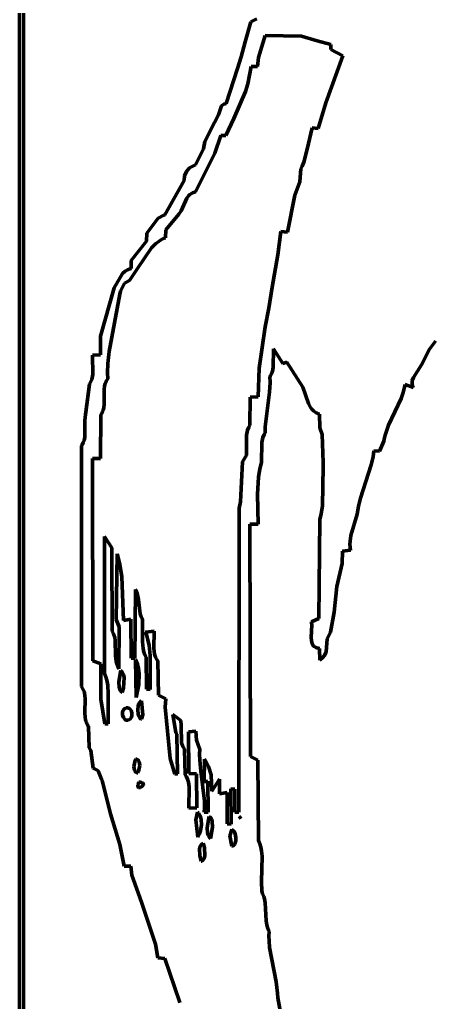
# Model space of a CAD drawing. Header units: millimetres. Extents: x 0 to 7.9, y 0 to 11.
# Drawn here: x 0 to 1.488, y 1.785 to 5.336 of the extents above; entities that cross this region are included whole.
import ezdxf

# ---------------------------------------------------------------- set-up
doc = ezdxf.new("R2010")
doc.units = ezdxf.units.MM
doc.layers.add('color#010101ff', color=7, linetype='CONTINUOUS', lineweight=100)
doc.layers.add('color#ffffffff', color=7, linetype='CONTINUOUS', lineweight=100)

msp = doc.modelspace()

# ---------------------------------------------------------------- linework, layer by layer
at = {"layer": 'color#010101ff'}
for p, q in [((0, 0), (0, 11.0278)), ((0.0134, 11.0133), (0.0139, 0.0139)), ((0.8145, 5.2555), (0.8349, 5.3283)), ((0.8349, 5.3283), (0.8572, 5.3389)), ((0.801, 5.201), (0.8145, 5.2555)), ((0.8872, 5.2781), (0.8636, 5.1988)), ((1.0182, 5.2759), (0.8872, 5.2781)), ((1.0757, 5.2596), (1.0182, 5.2759)), ((1.1251, 5.2463), (1.0757, 5.2596)), ((1.1249, 5.2282), (1.1251, 5.2463)), ((1.1683, 5.205), (1.1249, 5.2282)), ((0.7868, 5.1591), (0.801, 5.201)), ((0.8636, 5.1988), (0.8601, 5.1668)), ((1.1065, 5.0347), (1.1683, 5.205)), ((0.7465, 5.0323), (0.7868, 5.1591)), ((0.8363, 5.1667), (0.8243, 5.1034)), ((0.8601, 5.1668), (0.8363, 5.1667)), ((0.8243, 5.1034), (0.8162, 5.0762)), ((0.8162, 5.0762), (0.7735, 4.9786)), ((0.7188, 4.9923), (0.7295, 5.0244)), ((0.7295, 5.0244), (0.7384, 5.0302)), ((0.7384, 5.0302), (0.7465, 5.0323)), ((1.0791, 4.9428), (1.1065, 5.0347)), ((0.7044, 4.9639), (0.7188, 4.9923)), ((0.7735, 4.9786), (0.7452, 4.9166)), ((0.6687, 4.8957), (0.7044, 4.9639)), ((1.0389, 4.8673), (1.0573, 4.9453)), ((1.0573, 4.9453), (1.0791, 4.9428)), ((0.727, 4.9168), (0.7059, 4.853)), ((0.7452, 4.9166), (0.727, 4.9168)), ((0.6357, 4.8107), (0.6641, 4.8688)), ((0.6641, 4.8688), (0.6687, 4.8957)), ((1.027, 4.8209), (1.0389, 4.8673)), ((0.7059, 4.853), (0.6353, 4.7134)), ((0.6025, 4.7875), (0.6143, 4.8003)), ((0.6143, 4.8003), (0.6304, 4.809)), ((0.6304, 4.809), (0.6357, 4.8107)), ((1.0129, 4.75), (1.0157, 4.7964)), ((1.0157, 4.7964), (1.0208, 4.8061)), ((1.0208, 4.8061), (1.027, 4.8209)), ((0.5942, 4.755), (0.5957, 4.7712)), ((0.5957, 4.7712), (0.6025, 4.7875)), ((0.5242, 4.6306), (0.5942, 4.755)), ((0.9946, 4.701), (1.0129, 4.75)), ((0.6046, 4.691), (0.5833, 4.6453)), ((0.6106, 4.6992), (0.6046, 4.691)), ((0.6155, 4.7039), (0.6106, 4.6992)), ((0.6211, 4.7079), (0.6155, 4.7039)), ((0.6243, 4.7096), (0.6211, 4.7079)), ((0.6277, 4.7111), (0.6243, 4.7096)), ((0.6314, 4.7124), (0.6277, 4.7111)), ((0.6353, 4.7134), (0.6314, 4.7124)), ((0.9685, 4.5672), (0.9946, 4.701)), ((0.4596, 4.5638), (0.5012, 4.6178)), ((0.5012, 4.6178), (0.521, 4.6294)), ((0.521, 4.6294), (0.5242, 4.6306)), ((0.5753, 4.6334), (0.5289, 4.5762)), ((0.5833, 4.6453), (0.5753, 4.6334)), ((0.4579, 4.5355), (0.4596, 4.5638)), ((0.5226, 4.5458), (0.5129, 4.5411)), ((0.5276, 4.5479), (0.5226, 4.5458)), ((0.5289, 4.5762), (0.5276, 4.5479)), ((0.9332, 4.4863), (0.9444, 4.5703)), ((0.9444, 4.5703), (0.9685, 4.5672)), ((0.4036, 4.4658), (0.4579, 4.5355)), ((0.4767, 4.5112), (0.4265, 4.4365)), ((0.4915, 4.526), (0.4767, 4.5112)), ((0.5039, 4.5355), (0.4915, 4.526)), ((0.5129, 4.5411), (0.5039, 4.5355)), ((0.9125, 4.3687), (0.9332, 4.4863)), ((0.4028, 4.4368), (0.4036, 4.4658)), ((0.342, 4.3665), (0.3718, 4.4182)), ((0.3718, 4.4182), (0.3813, 4.4269)), ((0.3813, 4.4269), (0.3897, 4.4321)), ((0.3897, 4.4321), (0.3993, 4.4359)), ((0.4265, 4.4365), (0.3971, 4.3929)), ((0.3993, 4.4359), (0.4028, 4.4368)), ((0.3789, 4.3832), (0.3639, 4.3547)), ((0.3971, 4.3929), (0.3789, 4.3832)), ((0.9009, 4.2928), (0.9125, 4.3687)), ((0.2926, 4.1918), (0.342, 4.3665)), ((0.362, 4.3438), (0.3233, 4.1369)), ((0.3639, 4.3547), (0.362, 4.3438)), ((0.8873, 4.2262), (0.9009, 4.2928)), ((0.866, 4.0758), (0.8873, 4.2262)), ((0.2922, 4.1249), (0.2926, 4.1918)), ((1.5024, 4.1739), (1.4807, 4.1447)), ((0.2632, 4.1235), (0.2922, 4.1249)), ((0.2642, 4.0531), (0.2632, 4.1235)), ((0.3233, 4.1369), (0.3191, 4.0929)), ((0.9179, 4.1465), (0.9165, 4.0787)), ((0.9507, 4.0928), (0.9179, 4.1465)), ((1.4807, 4.1447), (1.4528, 4.0882)), ((0.3191, 4.0929), (0.3179, 4.0597)), ((0.9654, 4.0983), (0.9507, 4.0928)), ((1.0238, 4.0083), (0.9654, 4.0983)), ((1.4528, 4.0882), (1.4228, 4.043)), ((0.2603, 4.0353), (0.2642, 4.0531)), ((0.3179, 4.0597), (0.3183, 4.0374)), ((0.8621, 3.973), (0.866, 4.0758)), ((0.906, 4.0491), (0.9038, 4.0461)), ((0.9097, 4.0553), (0.906, 4.0491)), ((0.9136, 4.0651), (0.9097, 4.0553)), ((0.9165, 4.0787), (0.9136, 4.0651)), ((0.2396, 3.9169), (0.2519, 4.0187)), ((0.2519, 4.0187), (0.2559, 4.0252)), ((0.2559, 4.0252), (0.2603, 4.0353)), ((0.3095, 4.0208), (0.3071, 4.012)), ((0.3111, 4.0251), (0.3095, 4.0208)), ((0.3131, 4.0293), (0.3111, 4.0251)), ((0.3155, 4.0334), (0.3131, 4.0293)), ((0.3183, 4.0374), (0.3155, 4.0334)), ((0.905, 4.0247), (0.9035, 3.9896)), ((0.9038, 4.0461), (0.905, 4.0247)), ((1.3932, 4.0173), (1.3901, 4.0024)), ((1.4218, 4.0068), (1.3932, 4.0173)), ((1.4189, 4.0314), (1.4182, 4.0255)), ((1.4182, 4.0255), (1.4183, 4.0194)), ((1.4183, 4.0194), (1.4195, 4.0131)), ((1.4228, 4.043), (1.4189, 4.0314)), ((1.4195, 4.0131), (1.4218, 4.0068)), ((0.3071, 4.012), (0.3054, 3.9983)), ((0.3054, 3.9983), (0.3056, 3.9466)), ((0.9035, 3.9896), (0.8874, 3.8642)), ((1.0436, 3.9486), (1.0238, 4.0083)), ((1.386, 3.9879), (1.3783, 3.9666)), ((1.3901, 4.0024), (1.386, 3.9879)), ((0.3056, 3.9466), (0.3039, 3.9329)), ((0.8319, 3.8702), (0.8325, 3.9716)), ((0.8325, 3.9716), (0.8621, 3.973)), ((1.0515, 3.9342), (1.0436, 3.9486)), ((1.3783, 3.9666), (1.3334, 3.8703)), ((0.2359, 3.8874), (0.2377, 3.9087)), ((0.2377, 3.9087), (0.2396, 3.9169)), ((0.2928, 3.9074), (0.2921, 3.75)), ((0.2956, 3.9114), (0.2928, 3.9074)), ((0.2979, 3.9155), (0.2956, 3.9114)), ((0.2999, 3.9198), (0.2979, 3.9155)), ((0.3016, 3.9241), (0.2999, 3.9198)), ((0.3039, 3.9329), (0.3016, 3.9241)), ((1.0563, 3.9279), (1.0515, 3.9342)), ((1.0618, 3.9222), (1.0563, 3.9279)), ((1.0681, 3.9174), (1.0618, 3.9222)), ((1.0715, 3.9153), (1.0681, 3.9174)), ((1.0752, 3.9135), (1.0715, 3.9153)), ((1.0791, 3.9119), (1.0752, 3.9135)), ((1.0833, 3.9106), (1.0791, 3.9119)), ((1.0845, 3.8614), (1.0833, 3.9106)), ((0.2355, 3.8274), (0.2359, 3.8874)), ((0.8194, 3.8345), (0.8234, 3.8529)), ((0.8234, 3.8529), (0.8279, 3.8634)), ((0.8279, 3.8634), (0.8319, 3.8702)), ((0.8831, 3.8362), (0.879, 3.8257)), ((0.8868, 3.843), (0.8831, 3.8362)), ((0.8874, 3.8642), (0.8868, 3.843)), ((1.0863, 3.8573), (1.0845, 3.8614)), ((1.093, 3.8363), (1.0863, 3.8573)), ((1.0973, 3.7355), (1.093, 3.8363)), ((1.3253, 3.849), (1.3208, 3.8345)), ((1.3334, 3.8703), (1.3253, 3.849)), ((0.2233, 3.796), (0.2258, 3.7997)), ((0.2258, 3.7997), (0.2298, 3.8073)), ((0.2298, 3.8073), (0.2328, 3.8152)), ((0.2328, 3.8152), (0.2355, 3.8274)), ((0.8196, 3.7614), (0.8194, 3.8345)), ((0.8755, 3.8073), (0.8738, 3.735)), ((0.879, 3.8257), (0.8755, 3.8073)), ((1.3159, 3.812), (1.3003, 3.7767)), ((1.3173, 3.8196), (1.3159, 3.812)), ((1.3208, 3.8345), (1.3173, 3.8196)), ((0.2235, 2.9259), (0.2233, 3.796)), ((1.2801, 3.7782), (1.2772, 3.7561)), ((1.3003, 3.7767), (1.2801, 3.7782)), ((0.2921, 3.75), (0.2635, 3.7499)), ((0.2635, 3.7499), (0.2649, 3.0193)), ((0.7984, 3.5931), (0.8051, 3.7382)), ((0.8051, 3.7382), (0.8196, 3.7614)), ((0.8738, 3.735), (0.868, 3.7126)), ((1.097, 3.7212), (1.0973, 3.7355)), ((1.2772, 3.7561), (1.2707, 3.7273)), ((0.868, 3.7126), (0.8631, 3.6823)), ((1.0946, 3.5784), (1.097, 3.7212)), ((1.2707, 3.7273), (1.2315, 3.607)), ((0.8631, 3.6823), (0.86, 3.6209)), ((0.7928, 3.5703), (0.7984, 3.5931)), ((0.86, 3.6209), (0.8624, 3.513)), ((1.2315, 3.607), (1.2248, 3.5779)), ((0.7916, 2.4722), (0.7928, 3.5703)), ((1.0899, 3.5503), (1.0946, 3.5784)), ((1.2236, 3.5705), (1.2201, 3.5493)), ((1.2248, 3.5779), (1.2236, 3.5705)), ((1.0816, 3.172), (1.0845, 3.5294)), ((1.0845, 3.5294), (1.0899, 3.5503)), ((1.2201, 3.5493), (1.1975, 3.4719)), ((0.8624, 3.513), (0.8323, 3.5128)), ((0.8323, 3.5128), (0.8344, 2.6735)), ((0.3068, 2.9732), (0.307, 3.4685)), ((0.307, 3.4685), (0.333, 3.4273)), ((1.1943, 3.4509), (1.1938, 3.4402)), ((1.1975, 3.4719), (1.1943, 3.4509)), ((0.333, 3.4273), (0.333, 3.4167)), ((0.333, 3.4167), (0.3343, 3.1257)), ((1.1665, 3.4154), (1.1651, 3.3704)), ((1.1961, 3.4184), (1.1665, 3.4154)), ((1.1938, 3.4402), (1.1944, 3.4294)), ((1.1944, 3.4294), (1.1961, 3.4184)), ((0.3488, 3.168), (0.3524, 3.4054)), ((0.3524, 3.4054), (0.3611, 3.3729)), ((0.3611, 3.3729), (0.3698, 3.3236)), ((1.1651, 3.3704), (1.1458, 3.2869)), ((0.3698, 3.3236), (0.375, 3.165)), ((0.4168, 3.0278), (0.4191, 3.2767)), ((0.4191, 3.2767), (0.4209, 3.2733)), ((0.4209, 3.2733), (0.4251, 3.2628)), ((1.1458, 3.2869), (1.137, 3.1948)), ((0.4251, 3.2628), (0.4292, 3.2407)), ((0.4292, 3.2407), (0.4352, 3.1885)), ((0.3596, 3.1417), (0.3488, 3.168)), ((0.375, 3.165), (0.4024, 3.1692)), ((0.4024, 3.1692), (0.4027, 3.0279)), ((0.4352, 3.1885), (0.4392, 3.178)), ((0.4392, 3.178), (0.443, 3.1713)), ((0.443, 3.1713), (0.4436, 3.1665)), ((0.4436, 3.1665), (0.4436, 3.0878)), ((1.0547, 3.1594), (1.0816, 3.172)), ((1.137, 3.1948), (1.1233, 3.1222)), ((0.3343, 3.1257), (0.3368, 3.1214)), ((0.3588, 2.9896), (0.3596, 3.1417)), ((0.4545, 3.1227), (0.4863, 3.1259)), ((0.4863, 3.1259), (0.485, 3.0647)), ((1.0537, 3.1037), (1.0559, 3.1486)), ((1.0553, 3.1559), (1.0547, 3.1594)), ((1.0559, 3.1486), (1.0553, 3.1559)), ((0.3368, 3.1214), (0.3389, 3.1169)), ((0.3389, 3.1169), (0.3407, 3.1124)), ((0.3407, 3.1124), (0.3434, 3.1032)), ((0.3434, 3.1032), (0.3452, 3.0938)), ((0.3452, 3.0938), (0.347, 3.0357)), ((0.4595, 3.1089), (0.4545, 3.1227)), ((0.4635, 3.095), (0.4595, 3.1089)), ((0.4679, 3.074), (0.4635, 3.095)), ((1.0544, 3.0922), (1.0537, 3.1037)), ((1.0559, 3.0852), (1.0544, 3.0922)), ((1.1118, 3.0984), (1.108, 3.0513)), ((1.1233, 3.1222), (1.1118, 3.0984)), ((0.4436, 3.0878), (0.4459, 3.0637)), ((0.4459, 3.0637), (0.4493, 3.0498)), ((0.4719, 3.0383), (0.4679, 3.074)), ((0.485, 3.0647), (0.4878, 3.0424)), ((1.057, 3.082), (1.0559, 3.0852)), ((1.0584, 3.0789), (1.057, 3.082)), ((1.0601, 3.076), (1.0584, 3.0789)), ((1.0622, 3.0734), (1.0601, 3.076)), ((1.0646, 3.071), (1.0622, 3.0734)), ((1.0674, 3.0689), (1.0646, 3.071)), ((1.0706, 3.067), (1.0674, 3.0689)), ((1.0743, 3.0655), (1.0706, 3.067)), ((1.0784, 3.0642), (1.0743, 3.0655)), ((1.0831, 3.0633), (1.0784, 3.0642)), ((1.0847, 3.0215), (1.0831, 3.0633)), ((0.2649, 3.0193), (0.2928, 3.0079)), ((0.347, 3.0357), (0.349, 3.0167)), ((0.4027, 3.0279), (0.4168, 3.0278)), ((0.4184, 3.024), (0.4216, 2.8859)), ((0.4228, 3.0152), (0.4184, 3.024)), ((0.4493, 3.0498), (0.4527, 3.0407)), ((0.4527, 3.0407), (0.4572, 3.0319)), ((0.4572, 3.0319), (0.4583, 2.9168)), ((0.4721, 2.9156), (0.4719, 3.0383)), ((0.4878, 3.0424), (0.4913, 3.0318)), ((0.4913, 3.0318), (0.4947, 3.025)), ((0.4947, 3.025), (0.499, 3.0184)), ((0.499, 3.0184), (0.5015, 2.8952)), ((1.0874, 3.0233), (1.0847, 3.0215)), ((1.0946, 3.0294), (1.0874, 3.0233)), ((1.102, 3.0385), (1.0946, 3.0294)), ((1.108, 3.0513), (1.102, 3.0385)), ((0.2928, 3.0079), (0.2939, 2.8805)), ((0.349, 3.0167), (0.3511, 3.0074)), ((0.3511, 3.0074), (0.3544, 2.9984)), ((0.3544, 2.9984), (0.3564, 2.994)), ((0.3564, 2.994), (0.3588, 2.9896)), ((0.3654, 2.9841), (0.3642, 2.9793)), ((0.3691, 2.981), (0.3654, 2.9841)), ((0.4263, 3.0062), (0.4228, 3.0152)), ((0.4299, 2.9923), (0.4263, 3.0062)), ((0.4322, 2.9732), (0.4299, 2.9923)), ((0.3113, 2.9612), (0.3068, 2.9732)), ((0.3147, 2.949), (0.3113, 2.9612)), ((0.3181, 2.9306), (0.3147, 2.949)), ((0.3642, 2.9793), (0.3582, 2.9423)), ((0.3721, 2.977), (0.3691, 2.981)), ((0.3754, 2.9698), (0.3721, 2.977)), ((0.3749, 2.9203), (0.3777, 2.9585)), ((0.3777, 2.9585), (0.3754, 2.9698)), ((0.4303, 2.9339), (0.4322, 2.9732)), ((0.2264, 2.9214), (0.2235, 2.9259)), ((0.2289, 2.9169), (0.2264, 2.9214)), ((0.231, 2.9123), (0.2289, 2.9169)), ((0.2327, 2.9075), (0.231, 2.9123)), ((0.3204, 2.8992), (0.3181, 2.9306)), ((0.3582, 2.9423), (0.3592, 2.9237)), ((0.3592, 2.9237), (0.3615, 2.9157)), ((0.3615, 2.9157), (0.3638, 2.9111)), ((0.3707, 2.9041), (0.3749, 2.9203)), ((0.4216, 2.8859), (0.4303, 2.9339)), ((0.4583, 2.9168), (0.4721, 2.9156)), ((0.2341, 2.9027), (0.2327, 2.9075)), ((0.2359, 2.8929), (0.2341, 2.9027)), ((0.2353, 2.8309), (0.2367, 2.8828)), ((0.2367, 2.8828), (0.2359, 2.8929)), ((0.2939, 2.8805), (0.3084, 2.7917)), ((0.3196, 2.7914), (0.3204, 2.8992)), ((0.3638, 2.9111), (0.3669, 2.9072)), ((0.3669, 2.9072), (0.3707, 2.9041)), ((0.5015, 2.8952), (0.5281, 2.8818)), ((0.5281, 2.8818), (0.5264, 2.8518)), ((0.3756, 2.8419), (0.3735, 2.8381)), ((0.3784, 2.845), (0.3756, 2.8419)), ((0.3807, 2.8466), (0.3784, 2.845)), ((0.3829, 2.8477), (0.3807, 2.8466)), ((0.385, 2.8485), (0.3829, 2.8477)), ((0.3871, 2.8489), (0.385, 2.8485)), ((0.3891, 2.8491), (0.3871, 2.8489)), ((0.3928, 2.8484), (0.3891, 2.8491)), ((0.3962, 2.8467), (0.3928, 2.8484)), ((0.3992, 2.8441), (0.3962, 2.8467)), ((0.4027, 2.8389), (0.3992, 2.8441)), ((0.4286, 2.8568), (0.4267, 2.8417)), ((0.4267, 2.8417), (0.428, 2.8265)), ((0.4313, 2.8644), (0.4286, 2.8568)), ((0.4338, 2.8686), (0.4313, 2.8644)), ((0.4367, 2.8717), (0.4338, 2.8686)), ((0.4384, 2.8729), (0.4367, 2.8717)), ((0.4402, 2.8737), (0.4384, 2.8729)), ((0.4452, 2.8232), (0.4402, 2.8737)), ((0.5264, 2.8518), (0.5439, 2.6665)), ((0.2362, 2.8157), (0.2353, 2.8309)), ((0.2379, 2.8058), (0.2362, 2.8157)), ((0.2393, 2.8009), (0.2379, 2.8058)), ((0.3735, 2.8381), (0.3719, 2.8317)), ((0.3719, 2.8317), (0.3722, 2.8226)), ((0.3722, 2.8226), (0.375, 2.8141)), ((0.375, 2.8141), (0.3785, 2.8089)), ((0.3785, 2.8089), (0.3814, 2.8062)), ((0.3814, 2.8062), (0.3848, 2.8045)), ((0.3948, 2.8052), (0.397, 2.8064)), ((0.397, 2.8064), (0.3993, 2.8079)), ((0.3993, 2.8079), (0.4022, 2.8111)), ((0.4022, 2.8111), (0.4043, 2.8149)), ((0.4056, 2.8304), (0.4027, 2.8389)), ((0.4043, 2.8149), (0.4059, 2.8213)), ((0.4059, 2.8213), (0.4056, 2.8304)), ((0.428, 2.8265), (0.4303, 2.8186)), ((0.4303, 2.8186), (0.4326, 2.8141)), ((0.4326, 2.8141), (0.4354, 2.8107)), ((0.4354, 2.8107), (0.437, 2.8094)), ((0.437, 2.8094), (0.4387, 2.8083)), ((0.4387, 2.8083), (0.4406, 2.8077)), ((0.4406, 2.8077), (0.4452, 2.8232)), ((0.5639, 2.76), (0.5538, 2.8246)), ((0.5538, 2.8246), (0.583, 2.8029)), ((0.241, 2.7962), (0.2393, 2.8009)), ((0.243, 2.7915), (0.241, 2.7962)), ((0.2455, 2.7869), (0.243, 2.7915)), ((0.2484, 2.7825), (0.2455, 2.7869)), ((0.2514, 2.7042), (0.2484, 2.7825)), ((0.3084, 2.7917), (0.3196, 2.7914)), ((0.3848, 2.8045), (0.3885, 2.8039)), ((0.3885, 2.8039), (0.3905, 2.804)), ((0.3905, 2.804), (0.3926, 2.8044)), ((0.3926, 2.8044), (0.3948, 2.8052)), ((0.583, 2.8029), (0.5832, 2.7848)), ((0.5832, 2.7848), (0.5855, 2.7227)), ((0.568, 2.7533), (0.5639, 2.76)), ((0.5701, 2.6106), (0.568, 2.7533)), ((0.6097, 2.7628), (0.6365, 2.7642)), ((0.6109, 2.6114), (0.6097, 2.7628)), ((0.6365, 2.7642), (0.6394, 2.7316)), ((0.2571, 2.6951), (0.2514, 2.7042)), ((0.5855, 2.7227), (0.5903, 2.7091)), ((0.5903, 2.7091), (0.5959, 2.6993)), ((0.5959, 2.6993), (0.5981, 2.6068)), ((0.6394, 2.7316), (0.6514, 2.6989)), ((0.6514, 2.6989), (0.6504, 2.683)), ((0.2652, 2.6312), (0.2571, 2.6951)), ((0.4203, 2.6641), (0.4179, 2.6595)), ((0.424, 2.6633), (0.4203, 2.6641)), ((0.4271, 2.6616), (0.424, 2.6633)), ((0.5439, 2.6665), (0.5603, 2.6098)), ((0.6504, 2.683), (0.6507, 2.6594)), ((0.8344, 2.6735), (0.861, 2.6599)), ((0.2694, 2.63), (0.2652, 2.6312)), ((0.2839, 2.6214), (0.2694, 2.63)), ((0.4179, 2.6595), (0.4131, 2.6361)), ((0.4131, 2.6361), (0.415, 2.6237)), ((0.4295, 2.6592), (0.4271, 2.6616)), ((0.4292, 2.6185), (0.4339, 2.642)), ((0.4321, 2.6544), (0.4295, 2.6592)), ((0.4339, 2.642), (0.4321, 2.6544)), ((0.6507, 2.6594), (0.6543, 2.6204)), ((0.6668, 2.5817), (0.6677, 2.663)), ((0.6677, 2.663), (0.6702, 2.6595)), ((0.6702, 2.6595), (0.6824, 2.6376)), ((0.6824, 2.6376), (0.6921, 2.6063)), ((0.861, 2.6599), (0.8629, 2.3699)), ((0.2963, 2.5907), (0.2839, 2.6214)), ((0.415, 2.6237), (0.4176, 2.6188)), ((0.4176, 2.6188), (0.42, 2.6164)), ((0.42, 2.6164), (0.4231, 2.6147)), ((0.4231, 2.6147), (0.4268, 2.6138)), ((0.4268, 2.6138), (0.4292, 2.6185)), ((0.5603, 2.6098), (0.5701, 2.6106)), ((0.5981, 2.6068), (0.6026, 2.5995)), ((0.6026, 2.5995), (0.6062, 2.5918)), ((0.6386, 2.6105), (0.6109, 2.6114)), ((0.6402, 2.4874), (0.6386, 2.6105)), ((0.6543, 2.6204), (0.6681, 2.5117)), ((0.6921, 2.6063), (0.6946, 2.5483)), ((0.2982, 2.5866), (0.2963, 2.5907)), ((0.3289, 2.4654), (0.2982, 2.5866)), ((0.4276, 2.5694), (0.4273, 2.5669)), ((0.4273, 2.5669), (0.4275, 2.5648)), ((0.4275, 2.5648), (0.428, 2.5632)), ((0.4283, 2.5725), (0.4276, 2.5694)), ((0.428, 2.5632), (0.4289, 2.5621)), ((0.4295, 2.5762), (0.4283, 2.5725)), ((0.4289, 2.5621), (0.43, 2.5613)), ((0.4313, 2.5804), (0.4295, 2.5762)), ((0.43, 2.5613), (0.4314, 2.5609)), ((0.4356, 2.5802), (0.4313, 2.5804)), ((0.4314, 2.5609), (0.4329, 2.5608)), ((0.4329, 2.5608), (0.4363, 2.5615)), ((0.4391, 2.5797), (0.4356, 2.5802)), ((0.4363, 2.5615), (0.4415, 2.5643)), ((0.442, 2.579), (0.4391, 2.5797)), ((0.4415, 2.5643), (0.4457, 2.5684)), ((0.4442, 2.578), (0.442, 2.579)), ((0.4458, 2.5769), (0.4442, 2.578)), ((0.4457, 2.5684), (0.4472, 2.5714)), ((0.4468, 2.5757), (0.4458, 2.5769)), ((0.4474, 2.5743), (0.4468, 2.5757)), ((0.4472, 2.5714), (0.4475, 2.5729)), ((0.4475, 2.5729), (0.4474, 2.5743)), ((0.6062, 2.5918), (0.6098, 2.5799)), ((0.6098, 2.5799), (0.6122, 2.5633)), ((0.6122, 2.5633), (0.6114, 2.4863)), ((0.6806, 2.5844), (0.6668, 2.5817)), ((0.6809, 2.4722), (0.6806, 2.5844)), ((0.6946, 2.5483), (0.722, 2.5916)), ((0.722, 2.5916), (0.7227, 2.5388)), ((0.7227, 2.5388), (0.7497, 2.5435)), ((0.7497, 2.5435), (0.7504, 2.43)), ((0.7643, 2.4285), (0.7637, 2.556)), ((0.7637, 2.556), (0.7778, 2.5557)), ((0.7778, 2.5557), (0.7777, 2.4722)), ((0.6114, 2.4863), (0.6402, 2.4874)), ((0.6682, 2.4881), (0.6672, 2.4722)), ((0.6681, 2.5117), (0.6682, 2.4881)), ((0.3615, 2.3556), (0.3289, 2.4654)), ((0.6429, 2.4714), (0.6366, 2.4443)), ((0.645, 2.4698), (0.6429, 2.4714)), ((0.647, 2.468), (0.645, 2.4698)), ((0.6487, 2.4658), (0.647, 2.468)), ((0.6517, 2.4608), (0.6487, 2.4658)), ((0.6539, 2.455), (0.6517, 2.4608)), ((0.6561, 2.445), (0.6539, 2.455)), ((0.6672, 2.4722), (0.6809, 2.4722)), ((0.6835, 2.452), (0.6775, 2.4153)), ((0.6848, 2.4569), (0.6835, 2.452)), ((0.6887, 2.4539), (0.6848, 2.4569)), ((0.6917, 2.4501), (0.6887, 2.4539)), ((0.7777, 2.4722), (0.7916, 2.4722)), ((0.7933, 2.4562), (0.797, 2.4522)), ((0.7997, 2.4495), (0.7933, 2.4562)), ((0.797, 2.4522), (0.7997, 2.4495)), ((0.6366, 2.4443), (0.6434, 2.3817)), ((0.6533, 2.404), (0.6567, 2.4263)), ((0.6567, 2.4263), (0.6561, 2.445)), ((0.6775, 2.4153), (0.6786, 2.3968)), ((0.6915, 2.3822), (0.6974, 2.4192)), ((0.694, 2.4456), (0.6917, 2.4501)), ((0.6963, 2.4376), (0.694, 2.4456)), ((0.6974, 2.4192), (0.6963, 2.4376)), ((0.7504, 2.43), (0.7643, 2.4285)), ((0.6434, 2.3817), (0.6449, 2.3837)), ((0.6449, 2.3837), (0.6477, 2.3885)), ((0.6477, 2.3885), (0.6502, 2.3942)), ((0.6502, 2.3942), (0.6533, 2.404)), ((0.6786, 2.3968), (0.6809, 2.3888)), ((0.6809, 2.3888), (0.6832, 2.3842)), ((0.6832, 2.3842), (0.6863, 2.3804)), ((0.6863, 2.3804), (0.6902, 2.3773)), ((0.6902, 2.3773), (0.6915, 2.3822)), ((0.7667, 2.4092), (0.7601, 2.3869)), ((0.7601, 2.3869), (0.7671, 2.3492)), ((0.7686, 2.4085), (0.7667, 2.4092)), ((0.7703, 2.4075), (0.7686, 2.4085)), ((0.7735, 2.4047), (0.7703, 2.4075)), ((0.7762, 2.401), (0.7735, 2.4047)), ((0.7793, 2.3939), (0.7762, 2.401)), ((0.7818, 2.38), (0.7793, 2.3939)), ((0.7813, 2.3686), (0.7818, 2.38)), ((0.3775, 2.2766), (0.3615, 2.3556)), ((0.6525, 2.3492), (0.65, 2.34)), ((0.6545, 2.3531), (0.6525, 2.3492)), ((0.6573, 2.3562), (0.6545, 2.3531)), ((0.6607, 2.3586), (0.6573, 2.3562)), ((0.6627, 2.3595), (0.6607, 2.3586)), ((0.6675, 2.3438), (0.6627, 2.3595)), ((0.6693, 2.3142), (0.6675, 2.3438)), ((0.7671, 2.3492), (0.7692, 2.3497)), ((0.7692, 2.3497), (0.7712, 2.3505)), ((0.7712, 2.3505), (0.7729, 2.3516)), ((0.7729, 2.3516), (0.7745, 2.353)), ((0.7745, 2.353), (0.7772, 2.3565)), ((0.7772, 2.3565), (0.7793, 2.3609)), ((0.7793, 2.3609), (0.7813, 2.3686)), ((0.8629, 2.3699), (0.8655, 2.3639)), ((0.8655, 2.3639), (0.8678, 2.3578)), ((0.8678, 2.3578), (0.8714, 2.3454)), ((0.8714, 2.3454), (0.874, 2.3328)), ((0.65, 2.34), (0.6508, 2.3157)), ((0.6508, 2.3157), (0.6564, 2.2946)), ((0.6667, 2.305), (0.6693, 2.3142)), ((0.874, 2.3328), (0.8761, 2.3135)), ((0.8761, 2.3135), (0.8742, 2.2208)), ((0.4017, 2.2774), (0.3775, 2.2766)), ((0.4055, 2.244), (0.4017, 2.2774)), ((0.6564, 2.2946), (0.6584, 2.2955)), ((0.6584, 2.2955), (0.6619, 2.2979)), ((0.6619, 2.2979), (0.6646, 2.3011)), ((0.6646, 2.3011), (0.6667, 2.305)), ((0.4406, 2.1464), (0.4055, 2.244)), ((0.8742, 2.2208), (0.8752, 2.1881)), ((0.8752, 2.1881), (0.8759, 2.1816)), ((0.8759, 2.1816), (0.8782, 2.1771)), ((0.8782, 2.1771), (0.8821, 2.1678)), ((0.8821, 2.1678), (0.8848, 2.1584)), ((0.4906, 1.9949), (0.4406, 2.1464)), ((0.8848, 2.1584), (0.8874, 2.1439)), ((0.8874, 2.1439), (0.8905, 2.0793)), ((0.8905, 2.0793), (0.8929, 2.0647)), ((0.8929, 2.0647), (0.8956, 2.0552)), ((0.8956, 2.0552), (0.8992, 2.0459)), ((0.8992, 2.0459), (0.9015, 2.0413)), ((0.9015, 2.0413), (0.9009, 2.0244)), ((0.9009, 2.0244), (0.9013, 2.0076)), ((0.4998, 1.9462), (0.4906, 1.9949)), ((0.9013, 2.0076), (0.9035, 1.9826)), ((0.9035, 1.9826), (0.9269, 1.859)), ((0.5243, 1.9435), (0.4998, 1.9462)), ((0.5791, 1.7848), (0.5243, 1.9435)), ((0.9269, 1.859), (0.9324, 1.8175)), ((0.9324, 1.8175), (0.9334, 1.8007)), ((0.9334, 1.8007), (0.946, 1.7287))]:
    msp.add_line(p, q, dxfattribs=at)
at = {"layer": 'color#ffffffff'}
for p, q in [((0.0139, 0.0139), (0.0134, 11.0133)), ((0.8349, 5.3283), (0.8145, 5.2555)), ((0.8572, 5.3389), (0.8349, 5.3283)), ((0.8145, 5.2555), (0.801, 5.201)), ((0.8636, 5.1988), (0.8872, 5.2781)), ((0.8872, 5.2781), (1.0182, 5.2759)), ((1.0182, 5.2759), (1.0757, 5.2596)), ((1.0757, 5.2596), (1.1251, 5.2463)), ((1.1251, 5.2463), (1.1249, 5.2282)), ((1.1249, 5.2282), (1.1683, 5.205)), ((0.801, 5.201), (0.7868, 5.1591)), ((0.8601, 5.1668), (0.8636, 5.1988)), ((1.1683, 5.205), (1.1065, 5.0347)), ((0.7868, 5.1591), (0.7465, 5.0323)), ((0.8243, 5.1034), (0.8363, 5.1667)), ((0.8363, 5.1667), (0.8601, 5.1668)), ((0.8162, 5.0762), (0.8243, 5.1034)), ((0.7735, 4.9786), (0.8162, 5.0762)), ((0.7295, 5.0244), (0.7188, 4.9923)), ((0.7384, 5.0302), (0.7295, 5.0244)), ((0.7465, 5.0323), (0.7384, 5.0302)), ((1.1065, 5.0347), (1.0791, 4.9428)), ((0.7188, 4.9923), (0.7044, 4.9639)), ((0.7452, 4.9166), (0.7735, 4.9786)), ((0.7044, 4.9639), (0.6687, 4.8957)), ((1.0573, 4.9453), (1.0389, 4.8673)), ((1.0791, 4.9428), (1.0573, 4.9453)), ((0.7059, 4.853), (0.727, 4.9168)), ((0.727, 4.9168), (0.7452, 4.9166)), ((0.6641, 4.8688), (0.6357, 4.8107)), ((0.6687, 4.8957), (0.6641, 4.8688)), ((1.0389, 4.8673), (1.027, 4.8209)), ((0.6353, 4.7134), (0.7059, 4.853)), ((0.6143, 4.8003), (0.6025, 4.7875)), ((0.6304, 4.809), (0.6143, 4.8003)), ((0.6357, 4.8107), (0.6304, 4.809)), ((1.0157, 4.7964), (1.0129, 4.75)), ((1.0208, 4.8061), (1.0157, 4.7964)), ((1.027, 4.8209), (1.0208, 4.8061)), ((0.5957, 4.7712), (0.5942, 4.755)), ((0.6025, 4.7875), (0.5957, 4.7712)), ((0.5942, 4.755), (0.5242, 4.6306)), ((1.0129, 4.75), (0.9946, 4.701)), ((0.5833, 4.6453), (0.6046, 4.691)), ((0.6046, 4.691), (0.6106, 4.6992)), ((0.6106, 4.6992), (0.6155, 4.7039)), ((0.6155, 4.7039), (0.6211, 4.7079)), ((0.6211, 4.7079), (0.6243, 4.7096)), ((0.6243, 4.7096), (0.6277, 4.7111)), ((0.6277, 4.7111), (0.6314, 4.7124)), ((0.6314, 4.7124), (0.6353, 4.7134)), ((0.9946, 4.701), (0.9685, 4.5672)), ((0.5012, 4.6178), (0.4596, 4.5638)), ((0.521, 4.6294), (0.5012, 4.6178)), ((0.5242, 4.6306), (0.521, 4.6294)), ((0.5289, 4.5762), (0.5753, 4.6334)), ((0.5753, 4.6334), (0.5833, 4.6453)), ((0.4596, 4.5638), (0.4579, 4.5355)), ((0.5129, 4.5411), (0.5226, 4.5458)), ((0.5226, 4.5458), (0.5276, 4.5479)), ((0.5276, 4.5479), (0.5289, 4.5762)), ((0.9444, 4.5703), (0.9332, 4.4863)), ((0.9685, 4.5672), (0.9444, 4.5703)), ((0.4579, 4.5355), (0.4036, 4.4658)), ((0.4265, 4.4365), (0.4767, 4.5112)), ((0.4767, 4.5112), (0.4915, 4.526)), ((0.4915, 4.526), (0.5039, 4.5355)), ((0.5039, 4.5355), (0.5129, 4.5411)), ((0.9332, 4.4863), (0.9125, 4.3687)), ((0.4036, 4.4658), (0.4028, 4.4368)), ((0.3718, 4.4182), (0.342, 4.3665)), ((0.3813, 4.4269), (0.3718, 4.4182)), ((0.3897, 4.4321), (0.3813, 4.4269)), ((0.3993, 4.4359), (0.3897, 4.4321)), ((0.3971, 4.3929), (0.4265, 4.4365)), ((0.4028, 4.4368), (0.3993, 4.4359)), ((0.3639, 4.3547), (0.3789, 4.3832)), ((0.3789, 4.3832), (0.3971, 4.3929)), ((0.9125, 4.3687), (0.9009, 4.2928)), ((0.342, 4.3665), (0.2926, 4.1918)), ((0.3233, 4.1369), (0.362, 4.3438)), ((0.362, 4.3438), (0.3639, 4.3547)), ((0.9009, 4.2928), (0.8873, 4.2262)), ((0.8873, 4.2262), (0.866, 4.0758)), ((0.2926, 4.1918), (0.2922, 4.1249)), ((1.4807, 4.1447), (1.5024, 4.1739)), ((0.2922, 4.1249), (0.2632, 4.1235)), ((0.2632, 4.1235), (0.2642, 4.0531)), ((0.3191, 4.0929), (0.3233, 4.1369)), ((0.9165, 4.0787), (0.9179, 4.1465)), ((0.9179, 4.1465), (0.9507, 4.0928)), ((1.4528, 4.0882), (1.4807, 4.1447)), ((0.3179, 4.0597), (0.3191, 4.0929)), ((0.9507, 4.0928), (0.9654, 4.0983)), ((0.9654, 4.0983), (1.0238, 4.0083)), ((1.4228, 4.043), (1.4528, 4.0882)), ((0.2642, 4.0531), (0.2603, 4.0353)), ((0.3183, 4.0374), (0.3179, 4.0597)), ((0.866, 4.0758), (0.8621, 3.973)), ((0.9038, 4.0461), (0.906, 4.0491)), ((0.906, 4.0491), (0.9097, 4.0553)), ((0.9097, 4.0553), (0.9136, 4.0651)), ((0.9136, 4.0651), (0.9165, 4.0787)), ((0.2519, 4.0187), (0.2396, 3.9169)), ((0.2559, 4.0252), (0.2519, 4.0187)), ((0.2603, 4.0353), (0.2559, 4.0252)), ((0.3071, 4.012), (0.3095, 4.0208)), ((0.3095, 4.0208), (0.3111, 4.0251)), ((0.3111, 4.0251), (0.3131, 4.0293)), ((0.3131, 4.0293), (0.3155, 4.0334)), ((0.3155, 4.0334), (0.3183, 4.0374)), ((0.9035, 3.9896), (0.905, 4.0247)), ((0.905, 4.0247), (0.9038, 4.0461)), ((1.3901, 4.0024), (1.3932, 4.0173)), ((1.3932, 4.0173), (1.4218, 4.0068)), ((1.4182, 4.0255), (1.4189, 4.0314)), ((1.4183, 4.0194), (1.4182, 4.0255)), ((1.4195, 4.0131), (1.4183, 4.0194)), ((1.4189, 4.0314), (1.4228, 4.043)), ((1.4218, 4.0068), (1.4195, 4.0131)), ((0.3054, 3.9983), (0.3071, 4.012)), ((0.3056, 3.9466), (0.3054, 3.9983)), ((0.8874, 3.8642), (0.9035, 3.9896)), ((1.0238, 4.0083), (1.0436, 3.9486)), ((1.3783, 3.9666), (1.386, 3.9879)), ((1.386, 3.9879), (1.3901, 4.0024)), ((0.3039, 3.9329), (0.3056, 3.9466)), ((0.8325, 3.9716), (0.8319, 3.8702)), ((0.8621, 3.973), (0.8325, 3.9716)), ((1.0436, 3.9486), (1.0515, 3.9342)), ((1.3334, 3.8703), (1.3783, 3.9666)), ((0.2377, 3.9087), (0.2359, 3.8874)), ((0.2396, 3.9169), (0.2377, 3.9087)), ((0.2921, 3.75), (0.2928, 3.9074)), ((0.2928, 3.9074), (0.2956, 3.9114)), ((0.2956, 3.9114), (0.2979, 3.9155)), ((0.2979, 3.9155), (0.2999, 3.9198)), ((0.2999, 3.9198), (0.3016, 3.9241)), ((0.3016, 3.9241), (0.3039, 3.9329)), ((1.0515, 3.9342), (1.0563, 3.9279)), ((1.0563, 3.9279), (1.0618, 3.9222)), ((1.0618, 3.9222), (1.0681, 3.9174)), ((1.0681, 3.9174), (1.0715, 3.9153)), ((1.0715, 3.9153), (1.0752, 3.9135)), ((1.0752, 3.9135), (1.0791, 3.9119)), ((1.0791, 3.9119), (1.0833, 3.9106)), ((1.0833, 3.9106), (1.0845, 3.8614)), ((0.2359, 3.8874), (0.2355, 3.8274)), ((0.8234, 3.8529), (0.8194, 3.8345)), ((0.8279, 3.8634), (0.8234, 3.8529)), ((0.8319, 3.8702), (0.8279, 3.8634)), ((0.879, 3.8257), (0.8831, 3.8362)), ((0.8831, 3.8362), (0.8868, 3.843)), ((0.8868, 3.843), (0.8874, 3.8642)), ((1.0845, 3.8614), (1.0863, 3.8573)), ((1.0863, 3.8573), (1.093, 3.8363)), ((1.093, 3.8363), (1.0973, 3.7355)), ((1.3208, 3.8345), (1.3253, 3.849)), ((1.3253, 3.849), (1.3334, 3.8703)), ((0.2258, 3.7997), (0.2233, 3.796)), ((0.2298, 3.8073), (0.2258, 3.7997)), ((0.2328, 3.8152), (0.2298, 3.8073)), ((0.2355, 3.8274), (0.2328, 3.8152)), ((0.8194, 3.8345), (0.8196, 3.7614)), ((0.8738, 3.735), (0.8755, 3.8073)), ((0.8755, 3.8073), (0.879, 3.8257)), ((1.3003, 3.7767), (1.3159, 3.812)), ((1.3159, 3.812), (1.3173, 3.8196)), ((1.3173, 3.8196), (1.3208, 3.8345)), ((0.2233, 3.796), (0.2235, 2.9259)), ((1.2772, 3.7561), (1.2801, 3.7782)), ((1.2801, 3.7782), (1.3003, 3.7767)), ((0.2635, 3.7499), (0.2921, 3.75)), ((0.2649, 3.0193), (0.2635, 3.7499)), ((0.8051, 3.7382), (0.7984, 3.5931)), ((0.8196, 3.7614), (0.8051, 3.7382)), ((0.868, 3.7126), (0.8738, 3.735)), ((1.0973, 3.7355), (1.097, 3.7212)), ((1.2707, 3.7273), (1.2772, 3.7561)), ((0.8631, 3.6823), (0.868, 3.7126)), ((1.097, 3.7212), (1.0946, 3.5784)), ((1.2315, 3.607), (1.2707, 3.7273)), ((0.86, 3.6209), (0.8631, 3.6823)), ((0.7984, 3.5931), (0.7928, 3.5703)), ((0.8624, 3.513), (0.86, 3.6209)), ((1.2248, 3.5779), (1.2315, 3.607)), ((0.7928, 3.5703), (0.7916, 2.4722)), ((1.0946, 3.5784), (1.0899, 3.5503)), ((1.2201, 3.5493), (1.2236, 3.5705)), ((1.2236, 3.5705), (1.2248, 3.5779)), ((1.0845, 3.5294), (1.0816, 3.172)), ((1.0899, 3.5503), (1.0845, 3.5294)), ((1.1975, 3.4719), (1.2201, 3.5493)), ((0.8323, 3.5128), (0.8624, 3.513)), ((0.8344, 2.6735), (0.8323, 3.5128)), ((0.307, 3.4685), (0.3068, 2.9732)), ((0.333, 3.4273), (0.307, 3.4685)), ((1.1938, 3.4402), (1.1943, 3.4509)), ((1.1943, 3.4509), (1.1975, 3.4719)), ((0.333, 3.4167), (0.333, 3.4273)), ((0.3343, 3.1257), (0.333, 3.4167)), ((1.1651, 3.3704), (1.1665, 3.4154)), ((1.1665, 3.4154), (1.1961, 3.4184)), ((1.1944, 3.4294), (1.1938, 3.4402)), ((1.1961, 3.4184), (1.1944, 3.4294)), ((0.3524, 3.4054), (0.3488, 3.168)), ((0.3611, 3.3729), (0.3524, 3.4054)), ((0.3698, 3.3236), (0.3611, 3.3729)), ((1.1458, 3.2869), (1.1651, 3.3704)), ((0.375, 3.165), (0.3698, 3.3236)), ((0.4191, 3.2767), (0.4168, 3.0278)), ((0.4209, 3.2733), (0.4191, 3.2767)), ((0.4251, 3.2628), (0.4209, 3.2733)), ((1.137, 3.1948), (1.1458, 3.2869)), ((0.4292, 3.2407), (0.4251, 3.2628)), ((0.4352, 3.1885), (0.4292, 3.2407)), ((0.3488, 3.168), (0.3596, 3.1417)), ((0.4024, 3.1692), (0.375, 3.165)), ((0.4027, 3.0279), (0.4024, 3.1692)), ((0.4392, 3.178), (0.4352, 3.1885)), ((0.443, 3.1713), (0.4392, 3.178)), ((0.4436, 3.1665), (0.443, 3.1713)), ((0.4436, 3.0878), (0.4436, 3.1665)), ((1.0816, 3.172), (1.0547, 3.1594)), ((1.1233, 3.1222), (1.137, 3.1948)), ((0.3368, 3.1214), (0.3343, 3.1257)), ((0.3596, 3.1417), (0.3588, 2.9896)), ((0.4863, 3.1259), (0.4545, 3.1227)), ((0.485, 3.0647), (0.4863, 3.1259)), ((1.0559, 3.1486), (1.0537, 3.1037)), ((1.0547, 3.1594), (1.0553, 3.1559)), ((1.0553, 3.1559), (1.0559, 3.1486)), ((0.3389, 3.1169), (0.3368, 3.1214)), ((0.3407, 3.1124), (0.3389, 3.1169)), ((0.3434, 3.1032), (0.3407, 3.1124)), ((0.3452, 3.0938), (0.3434, 3.1032)), ((0.347, 3.0357), (0.3452, 3.0938)), ((0.4545, 3.1227), (0.4595, 3.1089)), ((0.4595, 3.1089), (0.4635, 3.095)), ((0.4635, 3.095), (0.4679, 3.074)), ((1.0537, 3.1037), (1.0544, 3.0922)), ((1.0544, 3.0922), (1.0559, 3.0852)), ((1.108, 3.0513), (1.1118, 3.0984)), ((1.1118, 3.0984), (1.1233, 3.1222)), ((0.4459, 3.0637), (0.4436, 3.0878)), ((0.4493, 3.0498), (0.4459, 3.0637)), ((0.4679, 3.074), (0.4719, 3.0383)), ((0.4878, 3.0424), (0.485, 3.0647)), ((1.0559, 3.0852), (1.057, 3.082)), ((1.057, 3.082), (1.0584, 3.0789)), ((1.0584, 3.0789), (1.0601, 3.076)), ((1.0601, 3.076), (1.0622, 3.0734)), ((1.0622, 3.0734), (1.0646, 3.071)), ((1.0646, 3.071), (1.0674, 3.0689)), ((1.0674, 3.0689), (1.0706, 3.067)), ((1.0706, 3.067), (1.0743, 3.0655)), ((1.0743, 3.0655), (1.0784, 3.0642)), ((1.0784, 3.0642), (1.0831, 3.0633)), ((1.0831, 3.0633), (1.0847, 3.0215)), ((0.2928, 3.0079), (0.2649, 3.0193)), ((0.349, 3.0167), (0.347, 3.0357)), ((0.4168, 3.0278), (0.4027, 3.0279)), ((0.4184, 3.024), (0.4228, 3.0152)), ((0.4216, 2.8859), (0.4184, 3.024)), ((0.4527, 3.0407), (0.4493, 3.0498)), ((0.4572, 3.0319), (0.4527, 3.0407)), ((0.4583, 2.9168), (0.4572, 3.0319)), ((0.4719, 3.0383), (0.4721, 2.9156)), ((0.4913, 3.0318), (0.4878, 3.0424)), ((0.4947, 3.025), (0.4913, 3.0318)), ((0.499, 3.0184), (0.4947, 3.025)), ((0.5015, 2.8952), (0.499, 3.0184)), ((1.0847, 3.0215), (1.0874, 3.0233)), ((1.0874, 3.0233), (1.0946, 3.0294)), ((1.0946, 3.0294), (1.102, 3.0385)), ((1.102, 3.0385), (1.108, 3.0513)), ((0.2939, 2.8805), (0.2928, 3.0079)), ((0.3511, 3.0074), (0.349, 3.0167)), ((0.3544, 2.9984), (0.3511, 3.0074)), ((0.3564, 2.994), (0.3544, 2.9984)), ((0.3588, 2.9896), (0.3564, 2.994)), ((0.3642, 2.9793), (0.3654, 2.9841)), ((0.3654, 2.9841), (0.3691, 2.981)), ((0.4228, 3.0152), (0.4263, 3.0062)), ((0.4263, 3.0062), (0.4299, 2.9923)), ((0.4299, 2.9923), (0.4322, 2.9732)), ((0.3068, 2.9732), (0.3113, 2.9612)), ((0.3113, 2.9612), (0.3147, 2.949)), ((0.3147, 2.949), (0.3181, 2.9306)), ((0.3582, 2.9423), (0.3642, 2.9793)), ((0.3691, 2.981), (0.3721, 2.977)), ((0.3721, 2.977), (0.3754, 2.9698)), ((0.3777, 2.9585), (0.3749, 2.9203)), ((0.3754, 2.9698), (0.3777, 2.9585)), ((0.4322, 2.9732), (0.4303, 2.9339)), ((0.2235, 2.9259), (0.2264, 2.9214)), ((0.2264, 2.9214), (0.2289, 2.9169)), ((0.2289, 2.9169), (0.231, 2.9123)), ((0.231, 2.9123), (0.2327, 2.9075)), ((0.3181, 2.9306), (0.3204, 2.8992)), ((0.3592, 2.9237), (0.3582, 2.9423)), ((0.3615, 2.9157), (0.3592, 2.9237)), ((0.3638, 2.9111), (0.3615, 2.9157)), ((0.3749, 2.9203), (0.3707, 2.9041)), ((0.4303, 2.9339), (0.4216, 2.8859)), ((0.4721, 2.9156), (0.4583, 2.9168)), ((0.2327, 2.9075), (0.2341, 2.9027)), ((0.2341, 2.9027), (0.2359, 2.8929)), ((0.2367, 2.8828), (0.2353, 2.8309)), ((0.2359, 2.8929), (0.2367, 2.8828)), ((0.3084, 2.7917), (0.2939, 2.8805)), ((0.3204, 2.8992), (0.3196, 2.7914)), ((0.3669, 2.9072), (0.3638, 2.9111)), ((0.3707, 2.9041), (0.3669, 2.9072)), ((0.5281, 2.8818), (0.5015, 2.8952)), ((0.5264, 2.8518), (0.5281, 2.8818)), ((0.3735, 2.8381), (0.3756, 2.8419)), ((0.3756, 2.8419), (0.3784, 2.845)), ((0.3784, 2.845), (0.3807, 2.8466)), ((0.3807, 2.8466), (0.3829, 2.8477)), ((0.3829, 2.8477), (0.385, 2.8485)), ((0.385, 2.8485), (0.3871, 2.8489)), ((0.3871, 2.8489), (0.3891, 2.8491)), ((0.3891, 2.8491), (0.3928, 2.8484)), ((0.3928, 2.8484), (0.3962, 2.8467)), ((0.3962, 2.8467), (0.3992, 2.8441)), ((0.3992, 2.8441), (0.4027, 2.8389)), ((0.4267, 2.8417), (0.4286, 2.8568)), ((0.428, 2.8265), (0.4267, 2.8417)), ((0.4286, 2.8568), (0.4313, 2.8644)), ((0.4313, 2.8644), (0.4338, 2.8686)), ((0.4338, 2.8686), (0.4367, 2.8717)), ((0.4367, 2.8717), (0.4384, 2.8729)), ((0.4384, 2.8729), (0.4402, 2.8737)), ((0.4402, 2.8737), (0.4452, 2.8232)), ((0.5439, 2.6665), (0.5264, 2.8518)), ((0.2353, 2.8309), (0.2362, 2.8157)), ((0.2362, 2.8157), (0.2379, 2.8058)), ((0.2379, 2.8058), (0.2393, 2.8009)), ((0.3719, 2.8317), (0.3735, 2.8381)), ((0.3722, 2.8226), (0.3719, 2.8317)), ((0.375, 2.8141), (0.3722, 2.8226)), ((0.3785, 2.8089), (0.375, 2.8141)), ((0.3814, 2.8062), (0.3785, 2.8089)), ((0.3848, 2.8045), (0.3814, 2.8062)), ((0.397, 2.8064), (0.3948, 2.8052)), ((0.3993, 2.8079), (0.397, 2.8064)), ((0.4022, 2.8111), (0.3993, 2.8079)), ((0.4043, 2.8149), (0.4022, 2.8111)), ((0.4027, 2.8389), (0.4056, 2.8304)), ((0.4059, 2.8213), (0.4043, 2.8149)), ((0.4056, 2.8304), (0.4059, 2.8213)), ((0.4303, 2.8186), (0.428, 2.8265)), ((0.4326, 2.8141), (0.4303, 2.8186)), ((0.4354, 2.8107), (0.4326, 2.8141)), ((0.437, 2.8094), (0.4354, 2.8107)), ((0.4387, 2.8083), (0.437, 2.8094)), ((0.4406, 2.8077), (0.4387, 2.8083)), ((0.4452, 2.8232), (0.4406, 2.8077)), ((0.583, 2.8029), (0.5538, 2.8246)), ((0.5538, 2.8246), (0.5639, 2.76)), ((0.2393, 2.8009), (0.241, 2.7962)), ((0.241, 2.7962), (0.243, 2.7915)), ((0.243, 2.7915), (0.2455, 2.7869)), ((0.2455, 2.7869), (0.2484, 2.7825)), ((0.2484, 2.7825), (0.2514, 2.7042)), ((0.3196, 2.7914), (0.3084, 2.7917)), ((0.3885, 2.8039), (0.3848, 2.8045)), ((0.3905, 2.804), (0.3885, 2.8039)), ((0.3926, 2.8044), (0.3905, 2.804)), ((0.3948, 2.8052), (0.3926, 2.8044)), ((0.5832, 2.7848), (0.583, 2.8029)), ((0.5855, 2.7227), (0.5832, 2.7848)), ((0.5639, 2.76), (0.568, 2.7533)), ((0.568, 2.7533), (0.5701, 2.6106)), ((0.6365, 2.7642), (0.6097, 2.7628)), ((0.6097, 2.7628), (0.6109, 2.6114)), ((0.6394, 2.7316), (0.6365, 2.7642)), ((0.2514, 2.7042), (0.2571, 2.6951)), ((0.5903, 2.7091), (0.5855, 2.7227)), ((0.5959, 2.6993), (0.5903, 2.7091)), ((0.5981, 2.6068), (0.5959, 2.6993)), ((0.6514, 2.6989), (0.6394, 2.7316)), ((0.6504, 2.683), (0.6514, 2.6989)), ((0.2571, 2.6951), (0.2652, 2.6312)), ((0.4179, 2.6595), (0.4203, 2.6641)), ((0.4203, 2.6641), (0.424, 2.6633)), ((0.424, 2.6633), (0.4271, 2.6616)), ((0.5603, 2.6098), (0.5439, 2.6665)), ((0.6507, 2.6594), (0.6504, 2.683)), ((0.861, 2.6599), (0.8344, 2.6735)), ((0.2652, 2.6312), (0.2694, 2.63)), ((0.2694, 2.63), (0.2839, 2.6214)), ((0.4131, 2.6361), (0.4179, 2.6595)), ((0.415, 2.6237), (0.4131, 2.6361)), ((0.4271, 2.6616), (0.4295, 2.6592)), ((0.4339, 2.642), (0.4292, 2.6185)), ((0.4295, 2.6592), (0.4321, 2.6544)), ((0.4321, 2.6544), (0.4339, 2.642)), ((0.6543, 2.6204), (0.6507, 2.6594)), ((0.6677, 2.663), (0.6668, 2.5817)), ((0.6702, 2.6595), (0.6677, 2.663)), ((0.6824, 2.6376), (0.6702, 2.6595)), ((0.6921, 2.6063), (0.6824, 2.6376)), ((0.8629, 2.3699), (0.861, 2.6599)), ((0.2839, 2.6214), (0.2963, 2.5907)), ((0.4176, 2.6188), (0.415, 2.6237)), ((0.42, 2.6164), (0.4176, 2.6188)), ((0.4231, 2.6147), (0.42, 2.6164)), ((0.4268, 2.6138), (0.4231, 2.6147)), ((0.4292, 2.6185), (0.4268, 2.6138)), ((0.5701, 2.6106), (0.5603, 2.6098)), ((0.6026, 2.5995), (0.5981, 2.6068)), ((0.6062, 2.5918), (0.6026, 2.5995)), ((0.6109, 2.6114), (0.6386, 2.6105)), ((0.6386, 2.6105), (0.6402, 2.4874)), ((0.6681, 2.5117), (0.6543, 2.6204)), ((0.6946, 2.5483), (0.6921, 2.6063)), ((0.2963, 2.5907), (0.2982, 2.5866)), ((0.2982, 2.5866), (0.3289, 2.4654)), ((0.4273, 2.5669), (0.4276, 2.5694)), ((0.4275, 2.5648), (0.4273, 2.5669)), ((0.428, 2.5632), (0.4275, 2.5648)), ((0.4276, 2.5694), (0.4283, 2.5725)), ((0.4289, 2.5621), (0.428, 2.5632)), ((0.4283, 2.5725), (0.4295, 2.5762)), ((0.43, 2.5613), (0.4289, 2.5621)), ((0.4295, 2.5762), (0.4313, 2.5804)), ((0.4314, 2.5609), (0.43, 2.5613)), ((0.4313, 2.5804), (0.4356, 2.5802)), ((0.4329, 2.5608), (0.4314, 2.5609)), ((0.4363, 2.5615), (0.4329, 2.5608)), ((0.4356, 2.5802), (0.4391, 2.5797)), ((0.4415, 2.5643), (0.4363, 2.5615)), ((0.4391, 2.5797), (0.442, 2.579)), ((0.4457, 2.5684), (0.4415, 2.5643)), ((0.442, 2.579), (0.4442, 2.578)), ((0.4442, 2.578), (0.4458, 2.5769)), ((0.4472, 2.5714), (0.4457, 2.5684)), ((0.4458, 2.5769), (0.4468, 2.5757)), ((0.4468, 2.5757), (0.4474, 2.5743)), ((0.4475, 2.5729), (0.4472, 2.5714)), ((0.4474, 2.5743), (0.4475, 2.5729)), ((0.6098, 2.5799), (0.6062, 2.5918)), ((0.6122, 2.5633), (0.6098, 2.5799)), ((0.6114, 2.4863), (0.6122, 2.5633)), ((0.6668, 2.5817), (0.6806, 2.5844)), ((0.6806, 2.5844), (0.6809, 2.4722)), ((0.722, 2.5916), (0.6946, 2.5483)), ((0.7227, 2.5388), (0.722, 2.5916)), ((0.7497, 2.5435), (0.7227, 2.5388)), ((0.7504, 2.43), (0.7497, 2.5435)), ((0.7778, 2.5557), (0.7637, 2.556)), ((0.7637, 2.556), (0.7643, 2.4285)), ((0.7777, 2.4722), (0.7778, 2.5557)), ((0.6402, 2.4874), (0.6114, 2.4863)), ((0.6672, 2.4722), (0.6682, 2.4881)), ((0.6682, 2.4881), (0.6681, 2.5117)), ((0.3289, 2.4654), (0.3615, 2.3556)), ((0.6366, 2.4443), (0.6429, 2.4714)), ((0.6429, 2.4714), (0.645, 2.4698)), ((0.645, 2.4698), (0.647, 2.468)), ((0.647, 2.468), (0.6487, 2.4658)), ((0.6487, 2.4658), (0.6517, 2.4608)), ((0.6517, 2.4608), (0.6539, 2.455)), ((0.6539, 2.455), (0.6561, 2.445)), ((0.6809, 2.4722), (0.6672, 2.4722)), ((0.6775, 2.4153), (0.6835, 2.452)), ((0.6835, 2.452), (0.6848, 2.4569)), ((0.6848, 2.4569), (0.6887, 2.4539)), ((0.6887, 2.4539), (0.6917, 2.4501)), ((0.7916, 2.4722), (0.7777, 2.4722)), ((0.7933, 2.4562), (0.7997, 2.4495)), ((0.797, 2.4522), (0.7933, 2.4562)), ((0.7997, 2.4495), (0.797, 2.4522)), ((0.6434, 2.3817), (0.6366, 2.4443)), ((0.6567, 2.4263), (0.6533, 2.404)), ((0.6561, 2.445), (0.6567, 2.4263)), ((0.6786, 2.3968), (0.6775, 2.4153)), ((0.6974, 2.4192), (0.6915, 2.3822)), ((0.6917, 2.4501), (0.694, 2.4456)), ((0.694, 2.4456), (0.6963, 2.4376)), ((0.6963, 2.4376), (0.6974, 2.4192)), ((0.7643, 2.4285), (0.7504, 2.43)), ((0.6449, 2.3837), (0.6434, 2.3817)), ((0.6477, 2.3885), (0.6449, 2.3837)), ((0.6502, 2.3942), (0.6477, 2.3885)), ((0.6533, 2.404), (0.6502, 2.3942)), ((0.6809, 2.3888), (0.6786, 2.3968)), ((0.6832, 2.3842), (0.6809, 2.3888)), ((0.6863, 2.3804), (0.6832, 2.3842)), ((0.6902, 2.3773), (0.6863, 2.3804)), ((0.6915, 2.3822), (0.6902, 2.3773)), ((0.7601, 2.3869), (0.7667, 2.4092)), ((0.7671, 2.3492), (0.7601, 2.3869)), ((0.7667, 2.4092), (0.7686, 2.4085)), ((0.7686, 2.4085), (0.7703, 2.4075)), ((0.7703, 2.4075), (0.7735, 2.4047)), ((0.7735, 2.4047), (0.7762, 2.401)), ((0.7762, 2.401), (0.7793, 2.3939)), ((0.7793, 2.3939), (0.7818, 2.38)), ((0.7818, 2.38), (0.7813, 2.3686)), ((0.3615, 2.3556), (0.3775, 2.2766)), ((0.65, 2.34), (0.6525, 2.3492)), ((0.6525, 2.3492), (0.6545, 2.3531)), ((0.6545, 2.3531), (0.6573, 2.3562)), ((0.6573, 2.3562), (0.6607, 2.3586)), ((0.6607, 2.3586), (0.6627, 2.3595)), ((0.6627, 2.3595), (0.6675, 2.3438)), ((0.6675, 2.3438), (0.6693, 2.3142)), ((0.7692, 2.3497), (0.7671, 2.3492)), ((0.7712, 2.3505), (0.7692, 2.3497)), ((0.7729, 2.3516), (0.7712, 2.3505)), ((0.7745, 2.353), (0.7729, 2.3516)), ((0.7772, 2.3565), (0.7745, 2.353)), ((0.7793, 2.3609), (0.7772, 2.3565)), ((0.7813, 2.3686), (0.7793, 2.3609)), ((0.8655, 2.3639), (0.8629, 2.3699)), ((0.8678, 2.3578), (0.8655, 2.3639)), ((0.8714, 2.3454), (0.8678, 2.3578)), ((0.874, 2.3328), (0.8714, 2.3454)), ((0.6508, 2.3157), (0.65, 2.34)), ((0.6564, 2.2946), (0.6508, 2.3157)), ((0.6693, 2.3142), (0.6667, 2.305)), ((0.8761, 2.3135), (0.874, 2.3328)), ((0.8742, 2.2208), (0.8761, 2.3135)), ((0.3775, 2.2766), (0.4017, 2.2774)), ((0.4017, 2.2774), (0.4055, 2.244)), ((0.6584, 2.2955), (0.6564, 2.2946)), ((0.6619, 2.2979), (0.6584, 2.2955)), ((0.6646, 2.3011), (0.6619, 2.2979)), ((0.6667, 2.305), (0.6646, 2.3011)), ((0.4055, 2.244), (0.4406, 2.1464)), ((0.8752, 2.1881), (0.8742, 2.2208)), ((0.8759, 2.1816), (0.8752, 2.1881)), ((0.8782, 2.1771), (0.8759, 2.1816)), ((0.8821, 2.1678), (0.8782, 2.1771)), ((0.8848, 2.1584), (0.8821, 2.1678)), ((0.4406, 2.1464), (0.4906, 1.9949)), ((0.8874, 2.1439), (0.8848, 2.1584)), ((0.8905, 2.0793), (0.8874, 2.1439)), ((0.8929, 2.0647), (0.8905, 2.0793)), ((0.8956, 2.0552), (0.8929, 2.0647)), ((0.8992, 2.0459), (0.8956, 2.0552)), ((0.9015, 2.0413), (0.8992, 2.0459)), ((0.9009, 2.0244), (0.9015, 2.0413)), ((0.9013, 2.0076), (0.9009, 2.0244)), ((0.4906, 1.9949), (0.4998, 1.9462)), ((0.9035, 1.9826), (0.9013, 2.0076)), ((0.9269, 1.859), (0.9035, 1.9826)), ((0.4998, 1.9462), (0.5243, 1.9435)), ((0.5243, 1.9435), (0.5791, 1.7848)), ((0.9324, 1.8175), (0.9269, 1.859)), ((0.9334, 1.8007), (0.9324, 1.8175)), ((0.946, 1.7287), (0.9334, 1.8007))]:
    msp.add_line(p, q, dxfattribs=at)

doc.saveas('drawing.dxf')
